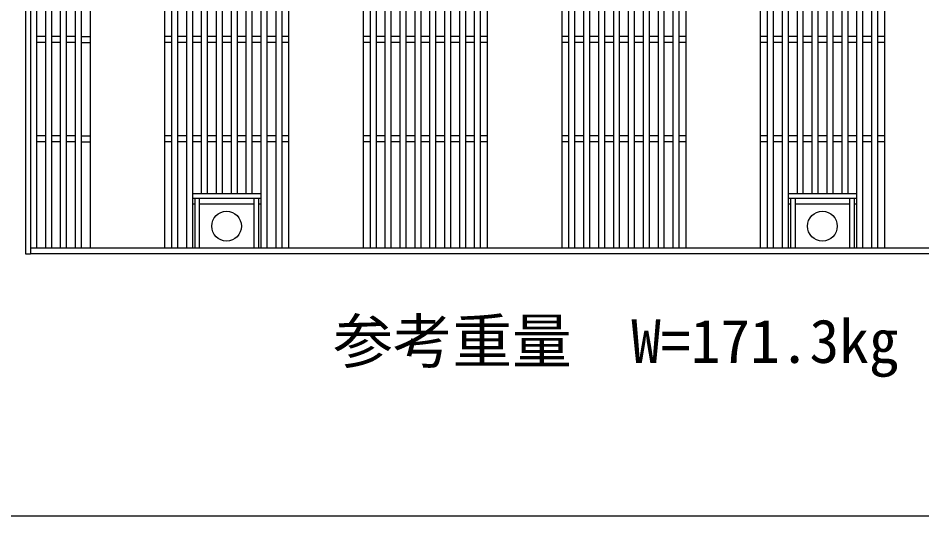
# Model space of a CAD drawing. Units: millimetres, scale not verified. Extents: x -16800 to 16800, y -5940 to 5940.
# Drawn here: x -4403 to -3492, y 508 to 1010 of the extents above; entities that cross this region are included whole.
import ezdxf
from ezdxf.enums import TextEntityAlignment as Align

# ---------------------------------------------------------------- set-up
doc = ezdxf.new("R2010")
doc.units = ezdxf.units.MM
doc.header["$LTSCALE"] = 20
for name, color, linetype, lineweight in [('0-0_DIM', 7, 'Continuous', 25), ('0-2_HATCH', 6, 'Continuous', 25), ('0-6_TXT', 7, 'Continuous', 25)]:
    doc.layers.add(name, color=color, linetype=linetype, lineweight=lineweight)
doc.styles.add('ＭＳ ゴシック', font='')
doc.styles.get('ＭＳ ゴシック').set_extended_font_data('MS Gothic')

msp = doc.modelspace()

# ---------------------------------------------------------------- linework, layer by layer
at = {"layer": '0-2_HATCH'}
for p, q in [((-4390.13, 1903.97), (-4390.13, 771.97)), ((-4384.13, 1897.97), (-4384.13, 777.97)), ((-4375.13, 1897.97), (-4375.13, 777.97)), ((-4369.13, 1897.97), (-4369.13, 777.97)), ((-4360.13, 1897.97), (-4360.13, 777.97)), ((-4354.13, 1897.97), (-4354.13, 777.97)), ((-4345.13, 1897.97), (-4345.13, 777.97)), ((-4339.13, 1897.97), (-4339.13, 777.97)), ((-4330.13, 1897.97), (-4330.13, 777.97)), ((-4255.13, 1897.97), (-4255.13, 777.97)), ((-4248.13, 1897.97), (-4248.13, 777.97)), ((-4242.13, 1897.97), (-4242.13, 777.97)), ((-4233.13, 1897.97), (-4233.13, 777.97)), ((-4227.13, 1897.97), (-4227.13, 777.97)), ((-4158.13, 1897.97), (-4158.13, 777.97)), ((-4152.13, 1897.97), (-4152.13, 777.97)), ((-4143.13, 1897.97), (-4143.13, 777.97)), ((-4137.13, 1897.97), (-4137.13, 777.97)), ((-4130.13, 1897.97), (-4130.13, 777.97)), ((-4055.13, 1897.97), (-4055.13, 777.97)), ((-4048.13, 1897.97), (-4048.13, 777.97)), ((-4042.13, 1897.97), (-4042.13, 777.97)), ((-4033.13, 1897.97), (-4033.13, 777.97)), ((-4027.13, 1897.97), (-4027.13, 777.97)), ((-4018.13, 1897.97), (-4018.13, 777.97)), ((-4012.13, 1897.97), (-4012.13, 777.97)), ((-4003.13, 1897.97), (-4003.13, 777.97)), ((-3997.13, 1897.97), (-3997.13, 777.97)), ((-3988.13, 1897.97), (-3988.13, 777.97)), ((-3982.13, 1897.97), (-3982.13, 777.97)), ((-3973.13, 1897.97), (-3973.13, 777.97)), ((-3967.13, 1897.97), (-3967.13, 777.97)), ((-3958.13, 1897.97), (-3958.13, 777.97)), ((-3952.13, 1897.97), (-3952.13, 777.97)), ((-3943.13, 1897.97), (-3943.13, 777.97)), ((-3937.13, 1897.97), (-3937.13, 777.97)), ((-3930.13, 1897.97), (-3930.13, 777.97)), ((-3855.13, 1897.97), (-3855.13, 777.97)), ((-3848.13, 1897.97), (-3848.13, 777.97)), ((-3842.13, 1897.97), (-3842.13, 777.97)), ((-3833.13, 1897.97), (-3833.13, 777.97)), ((-3827.13, 1897.97), (-3827.13, 777.97)), ((-3818.13, 1897.97), (-3818.13, 777.97)), ((-3812.13, 1897.97), (-3812.13, 777.97)), ((-3803.13, 1897.97), (-3803.13, 777.97)), ((-3797.13, 1897.97), (-3797.13, 777.97)), ((-3788.13, 1897.97), (-3788.13, 777.97)), ((-3782.13, 1897.97), (-3782.13, 777.97)), ((-3773.13, 1897.97), (-3773.13, 777.97)), ((-3767.13, 1897.97), (-3767.13, 777.97)), ((-3758.13, 1897.97), (-3758.13, 777.97)), ((-3752.13, 1897.97), (-3752.13, 777.97)), ((-3743.13, 1897.97), (-3743.13, 777.97)), ((-3737.13, 1897.97), (-3737.13, 777.97)), ((-3730.13, 1897.97), (-3730.13, 777.97)), ((-3655.13, 1897.97), (-3655.13, 777.97)), ((-3648.13, 1897.97), (-3648.13, 777.97)), ((-3642.13, 1897.97), (-3642.13, 777.97)), ((-3633.13, 1897.97), (-3633.13, 777.97)), ((-3627.13, 1897.97), (-3627.13, 777.97)), ((-3558.13, 1897.97), (-3558.13, 777.97)), ((-3552.13, 1897.97), (-3552.13, 777.97)), ((-3543.13, 1897.97), (-3543.13, 777.97)), ((-3537.13, 1897.97), (-3537.13, 777.97)), ((-3530.13, 1897.97), (-3530.13, 777.97)), ((-4218.13, 1843.47), (-4218.13, 832.47)), ((-4212.13, 1843.47), (-4212.13, 832.47)), ((-4203.13, 1843.47), (-4203.13, 832.47)), ((-4197.13, 1843.47), (-4197.13, 832.47)), ((-4188.13, 1843.47), (-4188.13, 832.47)), ((-4182.13, 1843.47), (-4182.13, 832.47)), ((-4173.13, 1843.47), (-4173.13, 832.47)), ((-4167.13, 1843.47), (-4167.13, 832.47)), ((-3618.13, 1843.47), (-3618.13, 832.47)), ((-3612.13, 1843.47), (-3612.13, 832.47)), ((-3603.13, 1843.47), (-3603.13, 832.47)), ((-3597.13, 1843.47), (-3597.13, 832.47)), ((-3588.13, 1843.47), (-3588.13, 832.47)), ((-3582.13, 1843.47), (-3582.13, 832.47)), ((-3573.13, 1843.47), (-3573.13, 832.47)), ((-3567.13, 1843.47), (-3567.13, 832.47)), ((-4375.13, 990.97), (-4384.13, 990.97)), ((-4375.13, 984.97), (-4384.13, 984.97)), ((-4360.13, 990.97), (-4369.13, 990.97)), ((-4360.13, 984.97), (-4369.13, 984.97)), ((-4345.13, 990.97), (-4354.13, 990.97)), ((-4345.13, 984.97), (-4354.13, 984.97)), ((-4339.13, 990.97), (-4330.13, 990.97)), ((-4339.13, 984.97), (-4330.13, 984.97)), ((-4248.13, 990.97), (-4255.13, 990.97)), ((-4248.13, 984.97), (-4255.13, 984.97)), ((-4233.13, 990.97), (-4242.13, 990.97)), ((-4233.13, 984.97), (-4242.13, 984.97)), ((-4218.13, 990.97), (-4227.13, 990.97)), ((-4218.13, 984.97), (-4227.13, 984.97)), ((-4203.13, 990.97), (-4212.13, 990.97)), ((-4203.13, 984.97), (-4212.13, 984.97)), ((-4188.13, 990.97), (-4197.13, 990.97)), ((-4188.13, 984.97), (-4197.13, 984.97)), ((-4173.13, 990.97), (-4182.13, 990.97)), ((-4173.13, 984.97), (-4182.13, 984.97)), ((-4158.13, 990.97), (-4167.13, 990.97)), ((-4158.13, 984.97), (-4167.13, 984.97)), ((-4143.13, 990.97), (-4152.13, 990.97)), ((-4143.13, 984.97), (-4152.13, 984.97)), ((-4130.13, 990.97), (-4137.13, 990.97)), ((-4130.13, 984.97), (-4137.13, 984.97)), ((-4048.13, 990.97), (-4055.13, 990.97)), ((-4048.13, 984.97), (-4055.13, 984.97)), ((-4033.13, 990.97), (-4042.13, 990.97)), ((-4033.13, 984.97), (-4042.13, 984.97)), ((-4018.13, 990.97), (-4027.13, 990.97)), ((-4018.13, 984.97), (-4027.13, 984.97)), ((-4003.13, 990.97), (-4012.13, 990.97)), ((-4003.13, 984.97), (-4012.13, 984.97)), ((-3988.13, 990.97), (-3997.13, 990.97)), ((-3988.13, 984.97), (-3997.13, 984.97)), ((-3973.13, 990.97), (-3982.13, 990.97)), ((-3973.13, 984.97), (-3982.13, 984.97)), ((-3958.13, 990.97), (-3967.13, 990.97)), ((-3958.13, 984.97), (-3967.13, 984.97)), ((-3943.13, 990.97), (-3952.13, 990.97)), ((-3943.13, 984.97), (-3952.13, 984.97)), ((-3930.13, 990.97), (-3937.13, 990.97)), ((-3930.13, 984.97), (-3937.13, 984.97)), ((-3848.13, 990.97), (-3855.13, 990.97)), ((-3848.13, 984.97), (-3855.13, 984.97)), ((-3833.13, 990.97), (-3842.13, 990.97)), ((-3833.13, 984.97), (-3842.13, 984.97)), ((-3818.13, 990.97), (-3827.13, 990.97)), ((-3818.13, 984.97), (-3827.13, 984.97)), ((-3803.13, 990.97), (-3812.13, 990.97)), ((-3803.13, 984.97), (-3812.13, 984.97)), ((-3788.13, 990.97), (-3797.13, 990.97)), ((-3788.13, 984.97), (-3797.13, 984.97)), ((-3773.13, 990.97), (-3782.13, 990.97)), ((-3773.13, 984.97), (-3782.13, 984.97)), ((-3758.13, 990.97), (-3767.13, 990.97)), ((-3758.13, 984.97), (-3767.13, 984.97)), ((-3743.13, 990.97), (-3752.13, 990.97)), ((-3743.13, 984.97), (-3752.13, 984.97)), ((-3730.13, 990.97), (-3737.13, 990.97)), ((-3730.13, 984.97), (-3737.13, 984.97)), ((-3648.13, 990.97), (-3655.13, 990.97)), ((-3648.13, 984.97), (-3655.13, 984.97)), ((-3633.13, 990.97), (-3642.13, 990.97)), ((-3633.13, 984.97), (-3642.13, 984.97)), ((-3618.13, 990.97), (-3627.13, 990.97)), ((-3618.13, 984.97), (-3627.13, 984.97)), ((-3603.13, 990.97), (-3612.13, 990.97)), ((-3603.13, 984.97), (-3612.13, 984.97)), ((-3588.13, 990.97), (-3597.13, 990.97)), ((-3588.13, 984.97), (-3597.13, 984.97)), ((-3573.13, 990.97), (-3582.13, 990.97)), ((-3573.13, 984.97), (-3582.13, 984.97)), ((-3558.13, 990.97), (-3567.13, 990.97)), ((-3558.13, 984.97), (-3567.13, 984.97)), ((-3543.13, 990.97), (-3552.13, 990.97)), ((-3543.13, 984.97), (-3552.13, 984.97)), ((-3530.13, 990.97), (-3537.13, 990.97)), ((-3530.13, 984.97), (-3537.13, 984.97)), ((-4375.13, 890.97), (-4384.13, 890.97)), ((-4375.13, 884.97), (-4384.13, 884.97)), ((-4360.13, 890.97), (-4369.13, 890.97)), ((-4360.13, 884.97), (-4369.13, 884.97)), ((-4345.13, 890.97), (-4354.13, 890.97)), ((-4345.13, 884.97), (-4354.13, 884.97)), ((-4339.13, 890.97), (-4330.13, 890.97)), ((-4339.13, 884.97), (-4330.13, 884.97)), ((-4248.13, 890.97), (-4255.13, 890.97)), ((-4248.13, 884.97), (-4255.13, 884.97)), ((-4233.13, 890.97), (-4242.13, 890.97)), ((-4233.13, 884.97), (-4242.13, 884.97)), ((-4218.13, 890.97), (-4227.13, 890.97)), ((-4218.13, 884.97), (-4227.13, 884.97)), ((-4203.13, 890.97), (-4212.13, 890.97)), ((-4203.13, 884.97), (-4212.13, 884.97)), ((-4188.13, 890.97), (-4197.13, 890.97)), ((-4188.13, 884.97), (-4197.13, 884.97)), ((-4173.13, 890.97), (-4182.13, 890.97)), ((-4173.13, 884.97), (-4182.13, 884.97)), ((-4158.13, 890.97), (-4167.13, 890.97)), ((-4158.13, 884.97), (-4167.13, 884.97)), ((-4143.13, 890.97), (-4152.13, 890.97)), ((-4143.13, 884.97), (-4152.13, 884.97)), ((-4130.13, 890.97), (-4137.13, 890.97)), ((-4130.13, 884.97), (-4137.13, 884.97)), ((-4048.13, 890.97), (-4055.13, 890.97)), ((-4048.13, 884.97), (-4055.13, 884.97)), ((-4033.13, 890.97), (-4042.13, 890.97)), ((-4033.13, 884.97), (-4042.13, 884.97)), ((-4018.13, 890.97), (-4027.13, 890.97)), ((-4018.13, 884.97), (-4027.13, 884.97)), ((-4003.13, 890.97), (-4012.13, 890.97)), ((-4003.13, 884.97), (-4012.13, 884.97)), ((-3988.13, 890.97), (-3997.13, 890.97)), ((-3988.13, 884.97), (-3997.13, 884.97)), ((-3973.13, 890.97), (-3982.13, 890.97)), ((-3973.13, 884.97), (-3982.13, 884.97)), ((-3958.13, 890.97), (-3967.13, 890.97)), ((-3958.13, 884.97), (-3967.13, 884.97)), ((-3943.13, 890.97), (-3952.13, 890.97)), ((-3943.13, 884.97), (-3952.13, 884.97)), ((-3930.13, 890.97), (-3937.13, 890.97)), ((-3930.13, 884.97), (-3937.13, 884.97)), ((-3848.13, 890.97), (-3855.13, 890.97)), ((-3848.13, 884.97), (-3855.13, 884.97)), ((-3833.13, 890.97), (-3842.13, 890.97)), ((-3833.13, 884.97), (-3842.13, 884.97)), ((-3818.13, 890.97), (-3827.13, 890.97)), ((-3818.13, 884.97), (-3827.13, 884.97)), ((-3803.13, 890.97), (-3812.13, 890.97)), ((-3803.13, 884.97), (-3812.13, 884.97)), ((-3788.13, 890.97), (-3797.13, 890.97)), ((-3788.13, 884.97), (-3797.13, 884.97)), ((-3773.13, 890.97), (-3782.13, 890.97)), ((-3773.13, 884.97), (-3782.13, 884.97)), ((-3758.13, 890.97), (-3767.13, 890.97)), ((-3758.13, 884.97), (-3767.13, 884.97)), ((-3743.13, 890.97), (-3752.13, 890.97)), ((-3743.13, 884.97), (-3752.13, 884.97)), ((-3730.13, 890.97), (-3737.13, 890.97)), ((-3730.13, 884.97), (-3737.13, 884.97)), ((-3648.13, 890.97), (-3655.13, 890.97)), ((-3648.13, 884.97), (-3655.13, 884.97)), ((-3633.13, 890.97), (-3642.13, 890.97)), ((-3633.13, 884.97), (-3642.13, 884.97)), ((-3618.13, 890.97), (-3627.13, 890.97)), ((-3618.13, 884.97), (-3627.13, 884.97)), ((-3603.13, 890.97), (-3612.13, 890.97)), ((-3603.13, 884.97), (-3612.13, 884.97)), ((-3588.13, 890.97), (-3597.13, 890.97)), ((-3588.13, 884.97), (-3597.13, 884.97)), ((-3573.13, 890.97), (-3582.13, 890.97)), ((-3573.13, 884.97), (-3582.13, 884.97)), ((-3558.13, 890.97), (-3567.13, 890.97)), ((-3558.13, 884.97), (-3567.13, 884.97)), ((-3543.13, 890.97), (-3552.13, 890.97)), ((-3543.13, 884.97), (-3552.13, 884.97)), ((-3530.13, 890.97), (-3537.13, 890.97)), ((-3530.13, 884.97), (-3537.13, 884.97)), ((-4158.13, 832.47), (-4227.13, 832.47)), ((-3558.13, 832.47), (-3627.13, 832.47)), ((-4158.13, 827.97), (-4227.13, 827.97)), ((-4224.63, 821.97), (-4227.13, 821.97)), ((-4224.63, 827.97), (-4224.63, 777.97)), ((-4220.13, 827.97), (-4220.13, 777.97)), ((-4165.13, 821.97), (-4220.13, 821.97)), ((-4165.13, 827.97), (-4165.13, 777.97)), ((-4160.63, 827.97), (-4160.63, 777.97)), ((-4158.13, 821.97), (-4160.63, 821.97)), ((-3558.13, 827.97), (-3627.13, 827.97)), ((-3624.63, 821.97), (-3627.13, 821.97)), ((-3624.63, 827.97), (-3624.63, 777.97)), ((-3620.13, 827.97), (-3620.13, 777.97)), ((-3565.13, 821.97), (-3620.13, 821.97)), ((-3565.13, 827.97), (-3565.13, 777.97)), ((-3560.63, 827.97), (-3560.63, 777.97)), ((-3558.13, 821.97), (-3560.63, 821.97)), ((-3395.13, 777.97), (-4390.13, 777.97)), ((-3395.13, 771.97), (-4390.13, 771.97))]:
    msp.add_line(p, q, dxfattribs=at)
msp.add_lwpolyline([(-3390.13, 1903.97), (-4395.13, 1903.97), (-4395.13, 771.97), (-4390.13, 771.97)], dxfattribs=at)
for centre in [(-4192.63, 799.97), (-3592.63, 799.97)]:
    msp.add_circle(centre, 15, dxfattribs=at)
at = {"layer": '0-6_TXT'}
msp.add_lwpolyline([(-5079.71, 508.19), (-2579.71, 508.19), (-2579.71, 4408.19), (-5079.71, 4408.19)], close=True, dxfattribs=at)

# ---------------------------------------------------------------- texts
at = {"layer": '0-0_DIM', "style": 'ＭＳ ゴシック'}
msp.add_text('参考重量\u3000W=171.3kg', height=43.99, dxfattribs=at).set_placement((-4085.14, 649.04), align=Align.BOTTOM_LEFT)

doc.saveas('drawing.dxf')
